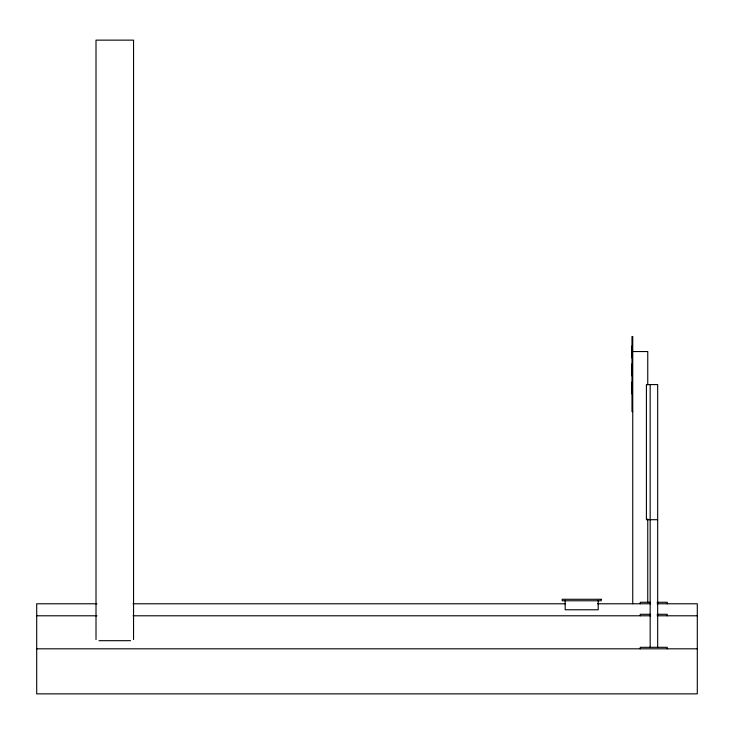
<?xml version="1.0" encoding="UTF-8"?>
<svg xmlns="http://www.w3.org/2000/svg" width="734" height="734" viewBox="0 0 734 734"><rect width="100%" height="100%" fill="white"/><g stroke="black" fill="none" stroke-linecap="round" stroke-linejoin="round"><path stroke-width="1.1" d="M632.745 351.549L647.755 351.549L647.755 384.799M632.745 411.6L631.992 411.6L631.992 336.539L632.745 336.539L632.745 603.779M657.673 519.7L646.415 519.7L646.415 384.579L657.673 384.579L657.673 647.315M650.379 602.275L640.25 602.275L640.25 603.779M657.141 602.275L667.27 602.275L667.27 603.779M96.934 603.779L36.7 603.779L36.7 693.859L697.3 693.859L697.3 603.779L657.141 603.779M133.037 603.779L565.409 603.779M597.522 603.779L650.673 603.779M650.379 614.285L640.25 614.285L640.25 615.789M657.141 614.285L667.27 614.285L667.27 615.789M36.7 615.789L96.934 615.789M133.037 615.789L650.673 615.789M657.141 615.789L697.3 615.789M98.98 640.681L130.56 640.681M36.7 648.819L697.3 648.819M667.27 648.819L667.27 647.315L640.25 647.315L640.25 648.819M650.168 384.579L650.168 647.315M647.755 518.938L647.755 602.632M631.836 346.072L631.836 357.797M631.836 364.082L631.836 375.808M631.836 382.102L631.836 393.828M598.21 600.329L598.21 609.78L565.18 609.78L565.18 600.329M133.542 639.543L133.542 40.141L96.007 40.141L96.007 639.543M601.21 599.274L562.18 599.274L562.18 600.779L601.21 600.779L601.21 599.274"/></g></svg>
